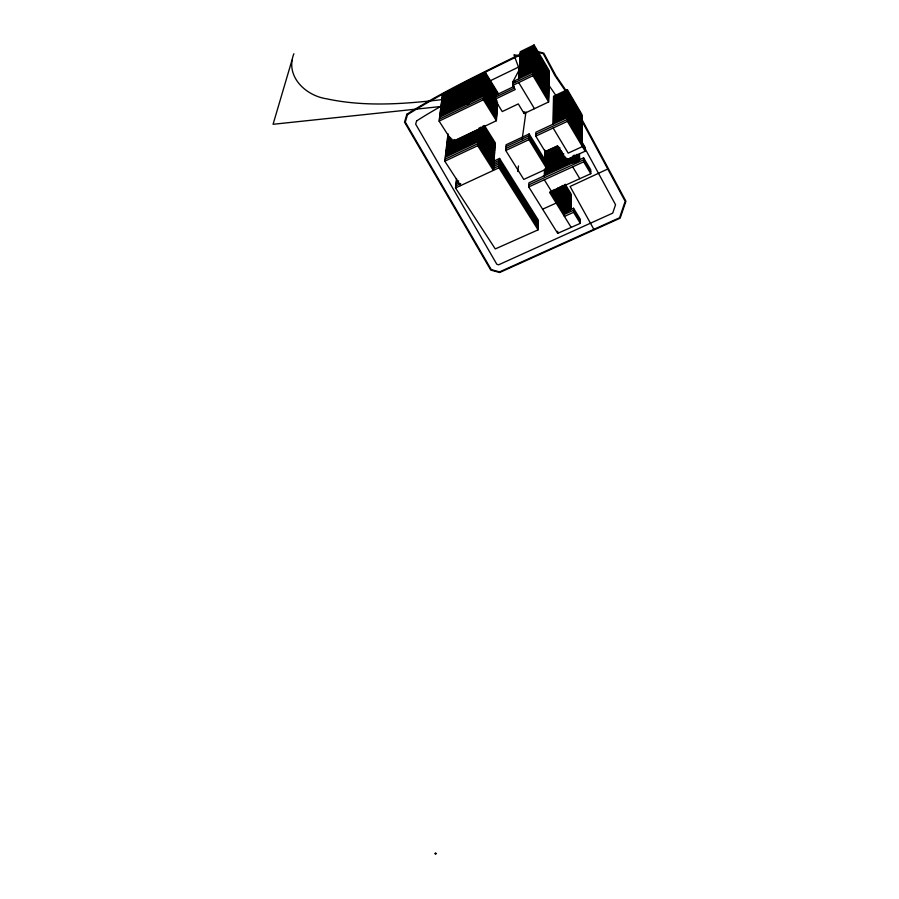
<?xml version="1.0" encoding="UTF-8"?>
<svg xmlns="http://www.w3.org/2000/svg" width="899" height="899" viewBox="0 0 899 899"><rect width="100%" height="100%" fill="white"/><g stroke="black" fill="none" stroke-linecap="round" stroke-linejoin="round"><path stroke-width="1.35" d="M573.551 208.242L573.573 212.333L564.403 216.423L564.403 212.321L573.551 208.242L580.26 219.232L580.316 223.345L557.683 233.358L557.695 231.29M556.211 199.016L556.312 188.824L569.696 210.647M553.177 124.129L553.548 96.238L567.381 89.664L581.889 114.409L582.327 142.638M546.817 168.843L546.929 163.045L529.163 133.951L506.092 144.773L505.755 150.504L523.78 179.418L546.817 168.843L528.96 139.66L529.163 133.951M441.252 104.374L484.797 83.236L502.249 111.566L518.285 103.913L524.151 113.566L548.648 101.958L549.222 70.673L534.073 44.95L520.251 51.704L518.903 78.764M544.401 175.777L544.547 169.046M544.94 150.122L544.738 160.213L562.448 152.043M456.512 178.519L455.523 187.97L495.282 248.933L538.085 229.863L538.332 220.176L499.574 158.449L493.248 161.393M535.793 136.142L535.905 132.22L567.415 117.466L585.058 147.256L585.137 151.223L566.1 159.955L557.773 146.121L545.356 151.864L535.793 136.142L567.415 121.354L567.381 89.664M557.683 233.358L528.724 186.913L528.87 182.879L583.62 157.842L590.688 169.709L590.778 173.721L549.57 192.375L571.168 227.391M548.648 101.958L532.995 75.673L534.073 44.95M524.151 113.566L524.241 111.633M514.25 86.315L495.046 95.564L494.765 99.396L515.251 89.54L512.756 85.427L512.969 81.629L519.364 69.571L513.958 54.794A39.938 35.69 2.1 0 1 517.655 55.457L520.173 56.109M538.085 229.863L498.967 167.81L499.574 158.449M442.454 94.946L485.595 73.909L498.226 94.519L498.304 93.474L485.674 72.886L442.589 93.912L439.105 121.118L452.309 141.694L496.372 120.736L497.563 103.969M496.372 120.736L483.381 99.778L485.674 72.886M484.426 125.478L495.293 142.851L493.36 170.417L477.706 145.694L479.145 129.242L446.747 144.638M460.648 185.599L444.803 161.213L448.028 133.85M517.712 171.495L518.487 165.955M522.117 139.637L525.949 111.937M293.872 53.749C284.893 76.157 305.548 95.71 326.528 98.778C373.748 109.004 422.564 102.025 469.907 96.204M291.973 60.188L273.071 124.287L469.177 103.52M435.363 854.05L435.734 853.207L436.251 853.78L434.858 853.477L435.734 853.207M520.184 53.153L534.028 46.388L549.199 72.145M520.105 54.603L533.972 47.827L549.165 73.606M520.038 56.053L533.927 49.276L549.143 75.089M519.959 57.514L533.871 50.726L549.12 76.561M442.33 95.979L485.505 74.932L497.45 94.417M519.892 58.974L533.815 52.187L549.087 78.044M442.196 97.025L485.415 75.965L496.675 94.305M519.836 59.997L533.781 53.198L549.064 79.078M442.061 98.07L485.325 76.999L496.596 95.35M519.791 61.02L533.748 54.221L549.053 80.112M441.926 99.115L485.235 78.033L495.821 95.249M519.734 62.042L533.714 55.244L549.031 81.157M441.791 100.16L485.145 79.067L495.742 96.294M519.678 63.076L533.68 56.266L549.008 82.202M441.656 101.216L485.055 80.101L495.664 97.35M519.633 64.099L533.635 57.289L548.997 83.247M441.521 102.261L484.966 81.146L494.877 97.249M519.577 65.133L533.601 58.323L548.974 84.292M441.387 103.318L484.887 82.191L494.798 98.306M519.532 66.166L533.568 59.345L548.952 85.338M519.476 67.2L533.534 60.379L548.941 86.394M441.117 105.441L484.707 84.281L497.484 105.026M519.42 68.245L533.489 61.424L548.918 87.45M440.982 106.498L484.617 85.326L497.405 106.093M519.375 69.29L533.455 62.458L548.896 88.507M440.836 107.565L484.527 86.383L497.338 107.161M519.319 70.336L533.422 63.492L548.873 89.563M440.701 108.633L484.437 87.439L497.259 108.228M519.274 71.381L533.388 64.537L548.862 90.619M440.566 109.7L484.347 88.495L497.181 109.296M519.217 72.426L533.343 65.582L548.84 91.687M440.431 110.768L484.246 89.552L497.102 110.375M519.161 73.471L533.309 66.627L548.817 92.754M440.296 111.847L484.156 90.608L497.035 111.454M519.105 74.527L533.276 67.683L548.806 93.822M440.15 112.914L484.067 91.676L496.956 112.532M519.06 75.583L533.231 68.729L548.783 94.889M440.016 113.993L483.977 92.743L496.877 113.611M519.004 76.64L533.197 69.785L548.761 95.957M439.881 115.072L483.887 93.811L496.799 114.69M518.948 77.707L533.163 70.841L548.738 97.036M439.735 116.162L483.797 94.878L496.731 115.78M512.969 81.629L515.217 81.899L512.969 81.629L533.129 71.898L548.727 98.115M439.6 117.241L483.707 95.957L496.653 116.859M512.868 83.528L533.062 73.785L548.682 100.025M439.353 119.174L483.538 97.856L496.518 118.803M512.756 85.427L532.995 75.673M439.105 121.118L483.381 99.778M514.149 88.214L494.899 97.474L496.945 100.789M447.477 138.446L449.961 137.266M447.297 139.986L451.017 138.21M447.118 141.525L452.085 139.165M446.938 143.076L454.4 139.525M446.567 146.189L479.01 130.782L494.428 155.291M446.387 147.762L478.875 132.344L494.315 156.864M553.537 97.721L567.381 91.147L581.911 115.915M446.196 149.324L478.74 133.895L494.203 158.449M553.514 99.216L567.393 92.642L581.934 117.432M446.016 150.897L478.594 135.457L494.09 160.033M553.492 100.722L567.393 94.137L581.956 118.938M445.825 152.482L478.459 137.03L493.978 161.629M553.469 102.216L567.393 95.631L581.979 120.466M445.646 154.066L478.324 138.603L493.866 163.225M553.447 103.722L567.393 97.137L582.001 121.994M445.454 155.651L478.189 140.177L493.753 164.82M553.436 104.778L567.393 98.182L582.024 123.062M553.424 105.835L567.393 99.238L582.035 124.129M445.263 157.246L478.043 141.761L493.641 166.427M553.413 106.891L567.393 100.283L582.058 125.197M445.027 159.224L477.875 143.716L493.506 168.416M553.391 107.947L567.393 101.34L582.069 126.265M553.379 109.015L567.393 102.396L582.091 127.343M444.803 161.213L477.706 145.694M553.368 110.083L567.404 103.464L582.102 128.422M553.357 111.15L567.404 104.52L582.125 129.501M553.334 112.218L567.404 105.588L582.136 130.58M553.323 113.285L567.404 106.655L582.159 131.67M553.312 114.364L567.404 107.723L582.17 132.749M553.301 115.432L567.404 108.801L582.192 133.839M553.278 116.51L567.404 109.869L582.204 134.94M553.267 117.589L567.404 110.948L582.226 136.03M553.256 118.679L567.404 112.027L582.237 137.12M553.233 119.758L567.404 113.105L582.26 138.221M553.222 120.848L567.415 114.195L582.271 139.323M553.211 121.938L567.415 115.286L582.294 140.424M553.2 123.028L567.415 116.376L582.316 141.536M505.991 146.548L529.106 135.727L546.895 164.854M535.849 134.176L567.415 119.398L585.103 149.234M505.867 148.526L529.028 137.693L546.862 166.843M505.755 150.504L528.96 139.66M493.124 163.191L499.462 160.236L538.287 222.031M456.141 182.137L458.681 180.957M492.989 164.989L499.35 162.034L538.243 223.885M455.95 183.958L458.49 182.767M492.866 166.787L499.226 163.832L538.186 225.75M455.737 185.958L460.693 183.654M492.899 168.697L499.102 165.821L538.141 227.807M455.523 187.97L498.967 167.81M608.095 168.855L570.09 186.486L594.014 229.616M546.165 151.077L557.459 145.852M544.884 153.212L558.706 146.818M544.85 154.763L559.953 147.784M544.828 155.842L559.942 148.863M544.805 156.932L559.931 149.953M544.783 158.022L561.19 150.448M544.76 159.112L561.19 151.538M544.704 161.303L562.437 153.133M544.682 162.404L563.707 153.65M545.929 162.921L563.695 154.74M582.395 146.593L568.19 153.122L553.132 128.029M545.907 164.023L563.695 155.842M545.884 165.124L564.965 156.359M545.862 166.236L564.965 157.46M545.85 167.349L566.235 157.988M545.828 168.461L567.516 158.505M544.524 170.158L572.629 157.269L575.45 161.989M544.502 171.282L572.629 158.381L574.753 161.921M544.479 172.394L572.641 159.494L574.056 161.854M544.457 173.518L572.641 160.618L574.056 162.977M544.434 174.642L572.652 161.73M543.344 175.923L545.738 174.822M528.792 184.891L583.653 159.831L590.733 171.709M528.724 186.913L583.687 161.831L583.62 157.842M552.66 190.476L555.088 189.374M551.424 192.15L556.301 189.947L568.988 210.636M551.413 193.274L556.29 191.071L568.292 210.624M552.615 193.858L556.279 192.195L568.292 211.759M553.818 194.431L556.267 193.33L567.584 211.759M553.806 195.566L556.256 194.465L566.876 211.748M553.795 196.701L556.245 195.6L566.168 211.737M542.614 209.186L556.178 203.084M519.364 69.571L521.296 70.066M480.999 126.95L494.866 149.032M480.875 128.478L494.753 150.594M479.279 127.692L494.641 152.156M479.145 129.242L494.529 153.718M483.572 125.849L495.192 144.391M482.718 126.208L495.079 145.941M482.594 127.737L494.967 147.481M550.312 191.498L564.403 214.367L573.562 210.287L580.293 221.278M556.234 196.735L566.168 212.883M496.214 100.609L497.63 102.913M556.223 197.87L565.46 212.883M544.322 179.789L564.741 212.872M559.875 186.756L571.067 205.051M559.875 187.857L571.067 206.174M559.167 187.835L571.079 207.298M573.573 212.333L580.316 223.345M558.459 187.801L571.079 208.422M557.751 187.767L571.09 209.557L571.022 193.779L565.201 184.228M557.74 188.88L570.393 209.534M557.02 188.857L570.393 210.669M564.482 184.61L571.022 195.353M564.471 186.172L571.034 196.937M563.01 185.363L571.034 198.522M562.28 185.733L571.045 200.117M561.538 186.127L571.056 201.702M561.291 186.823L571.056 202.826M560.583 186.79L571.067 203.938M518.712 82.562L534.456 108.678M572.685 166.843L579.81 178.687M576.079 155.426L578.877 160.112M575.394 155.347L578.192 160.044M574.697 155.28L578.203 161.146M574 155.201L577.518 161.078M574.012 156.302L576.821 161.011M573.315 156.235L576.832 162.112M576.147 162.045L572.618 156.168L572.663 162.854M583.687 161.831L590.778 173.721M578.136 154.561L579.529 156.898M577.45 154.482L579.54 157.988M576.765 154.403L579.552 159.089M576.765 155.505L579.574 160.179L579.484 153.639M567.415 121.354L585.137 151.223M406.876 114.229L404.528 122.14L490.775 270.071L499.653 272.509L620.164 218.154L625.929 201.241L567.393 92.485L555.807 75.572L543.805 53.176L529.859 49.434C488.359 70.088 446.196 89.552 406.876 114.229M407.505 114.667L405.292 122.095L491.259 269.61L499.574 271.891L619.568 217.749L625.165 201.309L566.741 92.799L555.144 75.898L543.266 53.738L529.961 50.175C488.64 70.718 446.646 90.069 407.505 114.667M416.619 120.927L415.653 124.129L496.844 264.295L498.664 264.789L612.725 213.119L615.545 204.736L557.29 97.452L545.659 80.607L535.568 61.952L531.354 60.817C492.63 79.91 453.04 97.541 416.619 120.927"/></g></svg>
